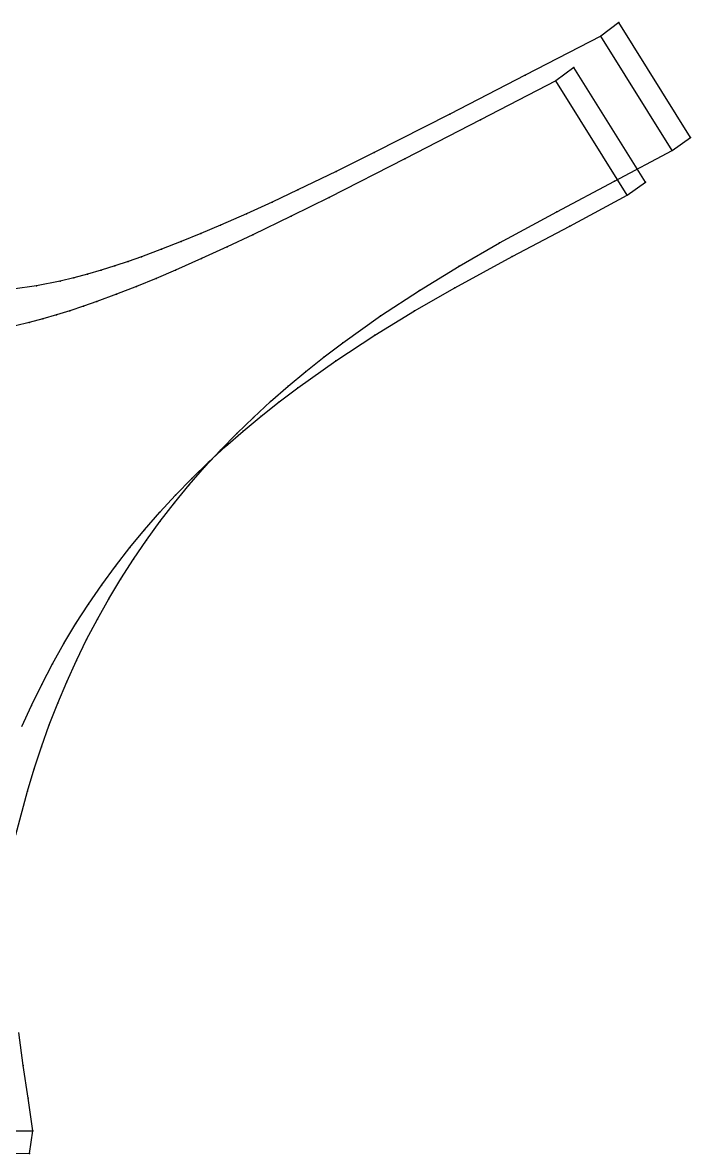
# Model space of a CAD drawing. Extents: x -162 to 1064, y -720 to 1070.
# Drawn here: x 356.9 to 505.8, y 817.3 to 1069.6 of the extents above; entities that cross this region are included whole.
import ezdxf

# ---------------------------------------------------------------- set-up
doc = ezdxf.new("R2010")
doc.units = 0

# ---------------------------------------------------------------- blocks, each defined once
blk = doc.blocks.new('Pattern_1813237_M')
at = {"layer": '14'}
blk.add_lwpolyline([(356.709137, 912.517456), (358.854614, 917.245056), (361.132599, 921.909973), (363.543549, 926.507568), (366.087463, 931.032959), (368.763336, 935.481567), (371.56955, 939.849487), (374.503784, 944.132385), (377.563385, 948.326843), (380.744934, 952.429504), (384.04425, 956.437378), (387.457428, 960.348816), (390.979858, 964.162292), (394.606476, 967.876892), (398.332214, 971.492554), (402.151428, 975.009277), (406.058044, 978.427673), (410.046967, 981.749695), (414.112854, 984.977844), (418.249786, 988.114502), (426.71402, 994.12616), (435.397614, 999.816956), (444.259644, 1005.226074), (453.260681, 1010.400391), (466.03891, 1017.36554), (478.903931, 1024.167969), (491.721069, 1031.060791), (495.808533, 1033.9552), (479.831665, 1059.561523), (475.803986, 1056.571289), (458.9758, 1047.8573), (442.14325, 1039.150513), (425.253113, 1030.556396), (416.765564, 1026.344482), (408.235168, 1022.219482), (402.517792, 1019.530945), (396.773193, 1016.906433), (390.992889, 1014.358032), (386.632599, 1012.505798), (382.248871, 1010.713745), (377.8367, 1008.990417), (373.391052, 1007.344299), (370.408875, 1006.295654), (367.411407, 1005.293823), (364.397461, 1004.346924), (361.365906, 1003.46283), (358.315613, 1002.64978), (355.245422, 1001.915649)], dxfattribs=at)
at = {"layer": '2'}
for p in [(479.831665, 1059.561523), (475.803986, 1056.571289), (475.803986, 1056.571289), (495.808533, 1033.9552), (491.721069, 1031.060791), (491.721069, 1031.060791)]:
    blk.add_point(p, dxfattribs=at)
at = {"layer": '3'}
for p in [(458.9758, 1047.8573), (458.9758, 1047.8573), (442.14325, 1039.150513), (442.14325, 1039.150513), (425.253113, 1030.556396), (425.253113, 1030.556396), (416.765564, 1026.344482), (416.765564, 1026.344482), (408.235168, 1022.219482), (408.235168, 1022.219482), (478.903931, 1024.167969), (478.903931, 1024.167969), (402.517792, 1019.530945), (402.517792, 1019.530945), (396.773193, 1016.906433), (396.773193, 1016.906433), (466.03891, 1017.36554), (466.03891, 1017.36554), (390.992889, 1014.358032), (390.992889, 1014.358032), (386.632599, 1012.505798), (386.632599, 1012.505798), (382.248871, 1010.713745), (382.248871, 1010.713745), (453.260681, 1010.400391), (453.260681, 1010.400391), (373.391052, 1007.344299), (373.391052, 1007.344299), (377.8367, 1008.990417), (377.8367, 1008.990417), (364.397461, 1004.346924), (364.397461, 1004.346924), (367.411407, 1005.293823), (367.411407, 1005.293823), (370.408875, 1006.295654), (370.408875, 1006.295654), (444.259644, 1005.226074), (444.259644, 1005.226074), (358.315613, 1002.64978), (358.315613, 1002.64978), (361.365906, 1003.46283), (361.365906, 1003.46283), (435.397614, 999.816956), (435.397614, 999.816956), (426.71402, 994.12616), (426.71402, 994.12616), (418.249786, 988.114502), (418.249786, 988.114502), (414.112854, 984.977844), (414.112854, 984.977844), (410.046967, 981.749695), (410.046967, 981.749695), (406.058044, 978.427673), (406.058044, 978.427673), (402.151428, 975.009277), (402.151428, 975.009277), (398.332214, 971.492554), (398.332214, 971.492554), (394.606476, 967.876892), (394.606476, 967.876892), (390.979858, 964.162292), (390.979858, 964.162292), (387.457428, 960.348816), (387.457428, 960.348816), (384.04425, 956.437378), (384.04425, 956.437378), (380.744934, 952.429504), (380.744934, 952.429504), (377.563385, 948.326843), (377.563385, 948.326843), (374.503784, 944.132385), (374.503784, 944.132385), (371.56955, 939.849487), (371.56955, 939.849487), (368.763336, 935.481567), (368.763336, 935.481567), (366.087463, 931.032959), (366.087463, 931.032959), (363.543549, 926.507568), (363.543549, 926.507568), (361.132599, 921.909973), (361.132599, 921.909973), (358.854614, 917.245056), (358.854614, 917.245056)]:
    blk.add_point(p, dxfattribs=at)
at = {"layer": '8'}
blk.add_lwpolyline([(356.709137, 912.517456), (358.854614, 917.245056), (361.132599, 921.909973), (363.543549, 926.507568), (366.087463, 931.032959), (368.763336, 935.481567), (371.56955, 939.849487), (374.503784, 944.132385), (377.563385, 948.326843), (380.744934, 952.429504), (384.04425, 956.437378), (387.457428, 960.348816), (390.979858, 964.162292), (394.606476, 967.876892), (398.332214, 971.492554), (402.151428, 975.009277), (406.058044, 978.427673), (410.046967, 981.749695), (414.112854, 984.977844), (418.249786, 988.114502), (426.71402, 994.12616), (435.397614, 999.816956), (444.259644, 1005.226074), (453.260681, 1010.400391), (466.03891, 1017.36554), (478.903931, 1024.167969), (491.721069, 1031.060791), (475.803986, 1056.571289), (458.9758, 1047.8573), (442.14325, 1039.150513), (425.253113, 1030.556396), (416.765564, 1026.344482), (408.235168, 1022.219482), (402.517792, 1019.530945), (396.773193, 1016.906433), (390.992889, 1014.358032), (386.632599, 1012.505798), (382.248871, 1010.713745), (377.8367, 1008.990417), (373.391052, 1007.344299), (370.408875, 1006.295654), (367.411407, 1005.293823), (364.397461, 1004.346924), (361.365906, 1003.46283), (358.315613, 1002.64978), (355.245422, 1001.915649)], dxfattribs=at)
blk = doc.blocks.new('Pattern_1813237_200506_M')
at = {"layer": '14'}
for points in [[(343.944763, 817.320435), (358.407776, 817.290894), (359.16568, 822.289368), (358.084076, 829.597595), (357.013763, 836.907532), (355.999786, 844.225525)], [(355.374664, 888.324646), (357.942871, 898.103271), (359.435852, 903.075317), (361.065399, 908.005249), (362.817932, 912.892334), (364.697113, 917.731689), (366.709137, 922.517456), (368.854614, 927.245056), (371.132599, 931.909973), (373.543549, 936.507568), (376.087463, 941.032959), (378.763336, 945.481567), (381.56955, 949.849487), (384.503784, 954.132385), (387.563385, 958.326843), (390.744934, 962.429504), (394.04425, 966.437378), (397.457428, 970.348816), (400.979858, 974.162292), (404.606476, 977.876892), (408.332214, 981.492554), (412.151428, 985.009277), (416.058044, 988.427673), (420.046967, 991.749695), (424.112854, 994.977844), (428.249786, 998.114502), (436.71402, 1004.12616), (445.397614, 1009.816956), (454.259644, 1015.226074), (463.260681, 1020.400391), (476.03891, 1027.365479), (488.903931, 1034.167969), (501.721069, 1041.060791), (505.808533, 1043.9552), (489.831665, 1069.561523), (485.803986, 1066.571289), (468.9758, 1057.8573), (452.14325, 1049.150513), (435.253113, 1040.556396), (426.765564, 1036.34436), (418.235168, 1032.219482), (412.517761, 1029.53125), (406.773193, 1026.906982), (400.992889, 1024.358032), (396.632599, 1022.504822), (392.248901, 1020.711853), (387.836761, 1018.988586), (383.391052, 1017.344299), (380.408844, 1016.298096), (377.411316, 1015.29895), (374.397339, 1014.353943), (371.365784, 1013.470337), (368.315521, 1012.655151), (365.245422, 1011.915649), (359.981812, 1010.862), (354.664856, 1010.127502)]]:
    blk.add_lwpolyline(points, dxfattribs=at)
at = {"layer": '2'}
for p in [(489.831665, 1069.561523), (485.803986, 1066.571289), (485.803986, 1066.571289), (505.808533, 1043.9552), (501.721069, 1041.060791), (501.721069, 1041.060791), (359.16568, 822.289368), (359.16568, 822.289368), (358.407776, 817.290894)]:
    blk.add_point(p, dxfattribs=at)
at = {"layer": '3'}
for p in [(468.9758, 1057.8573), (468.9758, 1057.8573), (452.14325, 1049.150513), (452.14325, 1049.150513), (435.253113, 1040.556396), (435.253113, 1040.556396), (426.765564, 1036.34436), (426.765564, 1036.34436), (418.235168, 1032.219482), (418.235168, 1032.219482), (488.903931, 1034.167969), (488.903931, 1034.167969), (412.517761, 1029.53125), (412.517761, 1029.53125), (406.773193, 1026.906982), (406.773193, 1026.906982), (476.03891, 1027.365479), (476.03891, 1027.365479), (400.992889, 1024.358032), (400.992889, 1024.358032), (396.632599, 1022.504822), (396.632599, 1022.504822), (392.248901, 1020.711853), (392.248901, 1020.711853), (463.260681, 1020.400391), (463.260681, 1020.400391), (383.391052, 1017.344299), (383.391052, 1017.344299), (387.836761, 1018.988586), (387.836761, 1018.988586), (374.397339, 1014.353943), (374.397339, 1014.353943), (377.411316, 1015.29895), (377.411316, 1015.29895), (380.408844, 1016.298096), (380.408844, 1016.298096), (454.259644, 1015.226074), (454.259644, 1015.226074), (365.245422, 1011.915649), (365.245422, 1011.915649), (368.315521, 1012.655151), (368.315521, 1012.655151), (371.365784, 1013.470337), (371.365784, 1013.470337), (359.981812, 1010.862), (359.981812, 1010.862), (445.397614, 1009.816956), (445.397614, 1009.816956), (436.71402, 1004.12616), (436.71402, 1004.12616), (428.249786, 998.114502), (428.249786, 998.114502), (424.112854, 994.977844), (424.112854, 994.977844), (420.046967, 991.749695), (420.046967, 991.749695), (416.058044, 988.427673), (416.058044, 988.427673), (412.151428, 985.009277), (412.151428, 985.009277), (408.332214, 981.492554), (408.332214, 981.492554), (404.606476, 977.876892), (404.606476, 977.876892), (400.979858, 974.162292), (400.979858, 974.162292), (397.457428, 970.348816), (397.457428, 970.348816), (394.04425, 966.437378), (394.04425, 966.437378), (390.744934, 962.429504), (390.744934, 962.429504), (387.563385, 958.326843), (387.563385, 958.326843), (384.503784, 954.132385), (384.503784, 954.132385), (381.56955, 949.849487), (381.56955, 949.849487), (378.763336, 945.481567), (378.763336, 945.481567), (376.087463, 941.032959), (376.087463, 941.032959), (373.543549, 936.507568), (373.543549, 936.507568), (371.132599, 931.909973), (371.132599, 931.909973), (368.854614, 927.245056), (368.854614, 927.245056), (366.709137, 922.517456), (366.709137, 922.517456), (364.697113, 917.731689), (364.697113, 917.731689), (362.817932, 912.892334), (362.817932, 912.892334), (361.065399, 908.005249), (361.065399, 908.005249), (359.435852, 903.075317), (359.435852, 903.075317), (357.942871, 898.103271), (357.942871, 898.103271), (357.013763, 836.907532), (357.013763, 836.907532), (358.084076, 829.597595), (358.084076, 829.597595)]:
    blk.add_point(p, dxfattribs=at)
at = {"layer": '8'}
for points in [[(343.944763, 822.320435), (359.16568, 822.289368), (358.084076, 829.597595), (357.013763, 836.907532), (355.999786, 844.225525)], [(355.374664, 888.324646), (357.942871, 898.103271), (359.435852, 903.075317), (361.065399, 908.005249), (362.817932, 912.892334), (364.697113, 917.731689), (366.709137, 922.517456), (368.854614, 927.245056), (371.132599, 931.909973), (373.543549, 936.507568), (376.087463, 941.032959), (378.763336, 945.481567), (381.56955, 949.849487), (384.503784, 954.132385), (387.563385, 958.326843), (390.744934, 962.429504), (394.04425, 966.437378), (397.457428, 970.348816), (400.979858, 974.162292), (404.606476, 977.876892), (408.332214, 981.492554), (412.151428, 985.009277), (416.058044, 988.427673), (420.046967, 991.749695), (424.112854, 994.977844), (428.249786, 998.114502), (436.71402, 1004.12616), (445.397614, 1009.816956), (454.259644, 1015.226074), (463.260681, 1020.400391), (476.03891, 1027.365479), (488.903931, 1034.167969), (501.721069, 1041.060791), (485.803986, 1066.571289), (468.9758, 1057.8573), (452.14325, 1049.150513), (435.253113, 1040.556396), (426.765564, 1036.34436), (418.235168, 1032.219482), (412.517761, 1029.53125), (406.773193, 1026.906982), (400.992889, 1024.358032), (396.632599, 1022.504822), (392.248901, 1020.711853), (387.836761, 1018.988586), (383.391052, 1017.344299), (380.408844, 1016.298096), (377.411316, 1015.29895), (374.397339, 1014.353943), (371.365784, 1013.470337), (368.315521, 1012.655151), (365.245422, 1011.915649), (359.981812, 1010.862), (354.664856, 1010.127502)]]:
    blk.add_lwpolyline(points, dxfattribs=at)
blk = doc.blocks.new('Pattern_1813237_203182_M')
at = {"layer": '14'}
for points in [[(343.944763, 817.320435), (358.407776, 817.290894), (359.16568, 822.289368), (358.084076, 829.597595), (357.013763, 836.907532), (355.999786, 844.225525)], [(355.374664, 888.324646), (357.942871, 898.103271), (359.435852, 903.075317), (361.065399, 908.005249), (362.817932, 912.892334), (364.697113, 917.731689), (366.709137, 922.517456), (368.854614, 927.245056), (371.132599, 931.909973), (373.543549, 936.507568), (376.087463, 941.032959), (378.763336, 945.481567), (381.56955, 949.849487), (384.503784, 954.132385), (387.563385, 958.326843), (390.744934, 962.429504), (394.04425, 966.437378), (397.457428, 970.348816), (400.979858, 974.162292), (404.606476, 977.876892), (408.332214, 981.492554), (412.151428, 985.009277), (416.058044, 988.427673), (420.046967, 991.749695), (424.112854, 994.977844), (428.249786, 998.114502), (436.71402, 1004.12616), (445.397614, 1009.816956), (454.259644, 1015.226074), (463.260681, 1020.400391), (476.03891, 1027.365479), (488.903931, 1034.167969), (501.721069, 1041.060791), (505.808533, 1043.9552), (489.831665, 1069.561523), (485.803986, 1066.571289), (468.9758, 1057.8573), (452.14325, 1049.150513), (435.253113, 1040.556396), (426.765564, 1036.34436), (418.235168, 1032.219482), (412.517761, 1029.53125), (406.773193, 1026.906982), (400.992889, 1024.358032), (396.632599, 1022.504822), (392.248901, 1020.711853), (387.836761, 1018.988586), (383.391052, 1017.344299), (380.408844, 1016.298096), (377.411316, 1015.29895), (374.397339, 1014.353943), (371.365784, 1013.470337), (368.315521, 1012.655151), (365.245422, 1011.915649), (359.981812, 1010.862), (354.664856, 1010.127502)]]:
    blk.add_lwpolyline(points, dxfattribs=at)
at = {"layer": '2'}
for p in [(489.831665, 1069.561523), (485.803986, 1066.571289), (485.803986, 1066.571289), (505.808533, 1043.9552), (501.721069, 1041.060791), (501.721069, 1041.060791), (359.16568, 822.289368), (359.16568, 822.289368), (358.407776, 817.290894)]:
    blk.add_point(p, dxfattribs=at)
at = {"layer": '3'}
for p in [(468.9758, 1057.8573), (468.9758, 1057.8573), (452.14325, 1049.150513), (452.14325, 1049.150513), (435.253113, 1040.556396), (435.253113, 1040.556396), (426.765564, 1036.34436), (426.765564, 1036.34436), (418.235168, 1032.219482), (418.235168, 1032.219482), (488.903931, 1034.167969), (488.903931, 1034.167969), (412.517761, 1029.53125), (412.517761, 1029.53125), (406.773193, 1026.906982), (406.773193, 1026.906982), (476.03891, 1027.365479), (476.03891, 1027.365479), (400.992889, 1024.358032), (400.992889, 1024.358032), (396.632599, 1022.504822), (396.632599, 1022.504822), (392.248901, 1020.711853), (392.248901, 1020.711853), (463.260681, 1020.400391), (463.260681, 1020.400391), (383.391052, 1017.344299), (383.391052, 1017.344299), (387.836761, 1018.988586), (387.836761, 1018.988586), (374.397339, 1014.353943), (374.397339, 1014.353943), (377.411316, 1015.29895), (377.411316, 1015.29895), (380.408844, 1016.298096), (380.408844, 1016.298096), (454.259644, 1015.226074), (454.259644, 1015.226074), (365.245422, 1011.915649), (365.245422, 1011.915649), (368.315521, 1012.655151), (368.315521, 1012.655151), (371.365784, 1013.470337), (371.365784, 1013.470337), (359.981812, 1010.862), (359.981812, 1010.862), (445.397614, 1009.816956), (445.397614, 1009.816956), (436.71402, 1004.12616), (436.71402, 1004.12616), (428.249786, 998.114502), (428.249786, 998.114502), (424.112854, 994.977844), (424.112854, 994.977844), (420.046967, 991.749695), (420.046967, 991.749695), (416.058044, 988.427673), (416.058044, 988.427673), (412.151428, 985.009277), (412.151428, 985.009277), (408.332214, 981.492554), (408.332214, 981.492554), (404.606476, 977.876892), (404.606476, 977.876892), (400.979858, 974.162292), (400.979858, 974.162292), (397.457428, 970.348816), (397.457428, 970.348816), (394.04425, 966.437378), (394.04425, 966.437378), (390.744934, 962.429504), (390.744934, 962.429504), (387.563385, 958.326843), (387.563385, 958.326843), (384.503784, 954.132385), (384.503784, 954.132385), (381.56955, 949.849487), (381.56955, 949.849487), (378.763336, 945.481567), (378.763336, 945.481567), (376.087463, 941.032959), (376.087463, 941.032959), (373.543549, 936.507568), (373.543549, 936.507568), (371.132599, 931.909973), (371.132599, 931.909973), (368.854614, 927.245056), (368.854614, 927.245056), (366.709137, 922.517456), (366.709137, 922.517456), (364.697113, 917.731689), (364.697113, 917.731689), (362.817932, 912.892334), (362.817932, 912.892334), (361.065399, 908.005249), (361.065399, 908.005249), (359.435852, 903.075317), (359.435852, 903.075317), (357.942871, 898.103271), (357.942871, 898.103271), (357.013763, 836.907532), (357.013763, 836.907532), (358.084076, 829.597595), (358.084076, 829.597595)]:
    blk.add_point(p, dxfattribs=at)
at = {"layer": '8'}
for points in [[(343.944763, 822.320435), (359.16568, 822.289368), (358.084076, 829.597595), (357.013763, 836.907532), (355.999786, 844.225525)], [(355.374664, 888.324646), (357.942871, 898.103271), (359.435852, 903.075317), (361.065399, 908.005249), (362.817932, 912.892334), (364.697113, 917.731689), (366.709137, 922.517456), (368.854614, 927.245056), (371.132599, 931.909973), (373.543549, 936.507568), (376.087463, 941.032959), (378.763336, 945.481567), (381.56955, 949.849487), (384.503784, 954.132385), (387.563385, 958.326843), (390.744934, 962.429504), (394.04425, 966.437378), (397.457428, 970.348816), (400.979858, 974.162292), (404.606476, 977.876892), (408.332214, 981.492554), (412.151428, 985.009277), (416.058044, 988.427673), (420.046967, 991.749695), (424.112854, 994.977844), (428.249786, 998.114502), (436.71402, 1004.12616), (445.397614, 1009.816956), (454.259644, 1015.226074), (463.260681, 1020.400391), (476.03891, 1027.365479), (488.903931, 1034.167969), (501.721069, 1041.060791), (485.803986, 1066.571289), (468.9758, 1057.8573), (452.14325, 1049.150513), (435.253113, 1040.556396), (426.765564, 1036.34436), (418.235168, 1032.219482), (412.517761, 1029.53125), (406.773193, 1026.906982), (400.992889, 1024.358032), (396.632599, 1022.504822), (392.248901, 1020.711853), (387.836761, 1018.988586), (383.391052, 1017.344299), (380.408844, 1016.298096), (377.411316, 1015.29895), (374.397339, 1014.353943), (371.365784, 1013.470337), (368.315521, 1012.655151), (365.245422, 1011.915649), (359.981812, 1010.862), (354.664856, 1010.127502)]]:
    blk.add_lwpolyline(points, dxfattribs=at)
blk = doc.blocks.new('Pattern_1813237_205858_M')
at = {"layer": '14'}
for points in [[(343.944763, 817.320435), (358.407776, 817.290894), (359.16568, 822.289368), (358.084076, 829.597595), (357.013763, 836.907532), (355.999786, 844.225525)], [(355.374664, 888.324646), (357.942871, 898.103271), (359.435852, 903.075317), (361.065399, 908.005249), (362.817932, 912.892334), (364.697113, 917.731689), (366.709137, 922.517456), (368.854614, 927.245056), (371.132599, 931.909973), (373.543549, 936.507568), (376.087463, 941.032959), (378.763336, 945.481567), (381.56955, 949.849487), (384.503784, 954.132385), (387.563385, 958.326843), (390.744934, 962.429504), (394.04425, 966.437378), (397.457428, 970.348816), (400.979858, 974.162292), (404.606476, 977.876892), (408.332214, 981.492554), (412.151428, 985.009277), (416.058044, 988.427673), (420.046967, 991.749695), (424.112854, 994.977844), (428.249786, 998.114502), (436.71402, 1004.12616), (445.397614, 1009.816956), (454.259644, 1015.226074), (463.260681, 1020.400391), (476.03891, 1027.365479), (488.903931, 1034.167969), (501.721069, 1041.060791), (505.808533, 1043.9552), (489.831665, 1069.561523), (485.803986, 1066.571289), (468.9758, 1057.8573), (452.14325, 1049.150513), (435.253113, 1040.556396), (426.765564, 1036.34436), (418.235168, 1032.219482), (412.517761, 1029.53125), (406.773193, 1026.906982), (400.992889, 1024.358032), (396.632599, 1022.504822), (392.248901, 1020.711853), (387.836761, 1018.988586), (383.391052, 1017.344299), (380.408844, 1016.298096), (377.411316, 1015.29895), (374.397339, 1014.353943), (371.365784, 1013.470337), (368.315521, 1012.655151), (365.245422, 1011.915649), (359.981812, 1010.862), (354.664856, 1010.127502)]]:
    blk.add_lwpolyline(points, dxfattribs=at)
at = {"layer": '2'}
for p in [(489.831665, 1069.561523), (485.803986, 1066.571289), (485.803986, 1066.571289), (505.808533, 1043.9552), (501.721069, 1041.060791), (501.721069, 1041.060791), (359.16568, 822.289368), (359.16568, 822.289368), (358.407776, 817.290894)]:
    blk.add_point(p, dxfattribs=at)
at = {"layer": '3'}
for p in [(468.9758, 1057.8573), (468.9758, 1057.8573), (452.14325, 1049.150513), (452.14325, 1049.150513), (435.253113, 1040.556396), (435.253113, 1040.556396), (426.765564, 1036.34436), (426.765564, 1036.34436), (418.235168, 1032.219482), (418.235168, 1032.219482), (488.903931, 1034.167969), (488.903931, 1034.167969), (412.517761, 1029.53125), (412.517761, 1029.53125), (406.773193, 1026.906982), (406.773193, 1026.906982), (476.03891, 1027.365479), (476.03891, 1027.365479), (400.992889, 1024.358032), (400.992889, 1024.358032), (396.632599, 1022.504822), (396.632599, 1022.504822), (392.248901, 1020.711853), (392.248901, 1020.711853), (463.260681, 1020.400391), (463.260681, 1020.400391), (383.391052, 1017.344299), (383.391052, 1017.344299), (387.836761, 1018.988586), (387.836761, 1018.988586), (374.397339, 1014.353943), (374.397339, 1014.353943), (377.411316, 1015.29895), (377.411316, 1015.29895), (380.408844, 1016.298096), (380.408844, 1016.298096), (454.259644, 1015.226074), (454.259644, 1015.226074), (365.245422, 1011.915649), (365.245422, 1011.915649), (368.315521, 1012.655151), (368.315521, 1012.655151), (371.365784, 1013.470337), (371.365784, 1013.470337), (359.981812, 1010.862), (359.981812, 1010.862), (445.397614, 1009.816956), (445.397614, 1009.816956), (436.71402, 1004.12616), (436.71402, 1004.12616), (428.249786, 998.114502), (428.249786, 998.114502), (424.112854, 994.977844), (424.112854, 994.977844), (420.046967, 991.749695), (420.046967, 991.749695), (416.058044, 988.427673), (416.058044, 988.427673), (412.151428, 985.009277), (412.151428, 985.009277), (408.332214, 981.492554), (408.332214, 981.492554), (404.606476, 977.876892), (404.606476, 977.876892), (400.979858, 974.162292), (400.979858, 974.162292), (397.457428, 970.348816), (397.457428, 970.348816), (394.04425, 966.437378), (394.04425, 966.437378), (390.744934, 962.429504), (390.744934, 962.429504), (387.563385, 958.326843), (387.563385, 958.326843), (384.503784, 954.132385), (384.503784, 954.132385), (381.56955, 949.849487), (381.56955, 949.849487), (378.763336, 945.481567), (378.763336, 945.481567), (376.087463, 941.032959), (376.087463, 941.032959), (373.543549, 936.507568), (373.543549, 936.507568), (371.132599, 931.909973), (371.132599, 931.909973), (368.854614, 927.245056), (368.854614, 927.245056), (366.709137, 922.517456), (366.709137, 922.517456), (364.697113, 917.731689), (364.697113, 917.731689), (362.817932, 912.892334), (362.817932, 912.892334), (361.065399, 908.005249), (361.065399, 908.005249), (359.435852, 903.075317), (359.435852, 903.075317), (357.942871, 898.103271), (357.942871, 898.103271), (357.013763, 836.907532), (357.013763, 836.907532), (358.084076, 829.597595), (358.084076, 829.597595)]:
    blk.add_point(p, dxfattribs=at)
at = {"layer": '8'}
for points in [[(343.944763, 822.320435), (359.16568, 822.289368), (358.084076, 829.597595), (357.013763, 836.907532), (355.999786, 844.225525)], [(355.374664, 888.324646), (357.942871, 898.103271), (359.435852, 903.075317), (361.065399, 908.005249), (362.817932, 912.892334), (364.697113, 917.731689), (366.709137, 922.517456), (368.854614, 927.245056), (371.132599, 931.909973), (373.543549, 936.507568), (376.087463, 941.032959), (378.763336, 945.481567), (381.56955, 949.849487), (384.503784, 954.132385), (387.563385, 958.326843), (390.744934, 962.429504), (394.04425, 966.437378), (397.457428, 970.348816), (400.979858, 974.162292), (404.606476, 977.876892), (408.332214, 981.492554), (412.151428, 985.009277), (416.058044, 988.427673), (420.046967, 991.749695), (424.112854, 994.977844), (428.249786, 998.114502), (436.71402, 1004.12616), (445.397614, 1009.816956), (454.259644, 1015.226074), (463.260681, 1020.400391), (476.03891, 1027.365479), (488.903931, 1034.167969), (501.721069, 1041.060791), (485.803986, 1066.571289), (468.9758, 1057.8573), (452.14325, 1049.150513), (435.253113, 1040.556396), (426.765564, 1036.34436), (418.235168, 1032.219482), (412.517761, 1029.53125), (406.773193, 1026.906982), (400.992889, 1024.358032), (396.632599, 1022.504822), (392.248901, 1020.711853), (387.836761, 1018.988586), (383.391052, 1017.344299), (380.408844, 1016.298096), (377.411316, 1015.29895), (374.397339, 1014.353943), (371.365784, 1013.470337), (368.315521, 1012.655151), (365.245422, 1011.915649), (359.981812, 1010.862), (354.664856, 1010.127502)]]:
    blk.add_lwpolyline(points, dxfattribs=at)
blk = doc.blocks.new('Pattern_1813237_208534_M')
at = {"layer": '14'}
for points in [[(343.944763, 817.320435), (358.407776, 817.290894), (359.16568, 822.289368), (358.084076, 829.597595), (357.013763, 836.907532), (355.999786, 844.225525)], [(355.374664, 888.324646), (357.942871, 898.103271), (359.435852, 903.075317), (361.065399, 908.005249), (362.817932, 912.892334), (364.697113, 917.731689), (366.709137, 922.517456), (368.854614, 927.245056), (371.132599, 931.909973), (373.543549, 936.507568), (376.087463, 941.032959), (378.763336, 945.481567), (381.56955, 949.849487), (384.503784, 954.132385), (387.563385, 958.326843), (390.744934, 962.429504), (394.04425, 966.437378), (397.457428, 970.348816), (400.979858, 974.162292), (404.606476, 977.876892), (408.332214, 981.492554), (412.151428, 985.009277), (416.058044, 988.427673), (420.046967, 991.749695), (424.112854, 994.977844), (428.249786, 998.114502), (436.71402, 1004.12616), (445.397614, 1009.816956), (454.259644, 1015.226074), (463.260681, 1020.400391), (476.03891, 1027.365479), (488.903931, 1034.167969), (501.721069, 1041.060791), (505.808533, 1043.9552), (489.831665, 1069.561523), (485.803986, 1066.571289), (468.9758, 1057.8573), (452.14325, 1049.150513), (435.253113, 1040.556396), (426.765564, 1036.34436), (418.235168, 1032.219482), (412.517761, 1029.53125), (406.773193, 1026.906982), (400.992889, 1024.358032), (396.632599, 1022.504822), (392.248901, 1020.711853), (387.836761, 1018.988586), (383.391052, 1017.344299), (380.408844, 1016.298096), (377.411316, 1015.29895), (374.397339, 1014.353943), (371.365784, 1013.470337), (368.315521, 1012.655151), (365.245422, 1011.915649), (359.981812, 1010.862), (354.664856, 1010.127502)]]:
    blk.add_lwpolyline(points, dxfattribs=at)
at = {"layer": '2'}
for p in [(489.831665, 1069.561523), (485.803986, 1066.571289), (485.803986, 1066.571289), (505.808533, 1043.9552), (501.721069, 1041.060791), (501.721069, 1041.060791), (359.16568, 822.289368), (359.16568, 822.289368), (358.407776, 817.290894)]:
    blk.add_point(p, dxfattribs=at)
at = {"layer": '3'}
for p in [(468.9758, 1057.8573), (468.9758, 1057.8573), (452.14325, 1049.150513), (452.14325, 1049.150513), (435.253113, 1040.556396), (435.253113, 1040.556396), (426.765564, 1036.34436), (426.765564, 1036.34436), (418.235168, 1032.219482), (418.235168, 1032.219482), (488.903931, 1034.167969), (488.903931, 1034.167969), (412.517761, 1029.53125), (412.517761, 1029.53125), (406.773193, 1026.906982), (406.773193, 1026.906982), (476.03891, 1027.365479), (476.03891, 1027.365479), (400.992889, 1024.358032), (400.992889, 1024.358032), (396.632599, 1022.504822), (396.632599, 1022.504822), (392.248901, 1020.711853), (392.248901, 1020.711853), (463.260681, 1020.400391), (463.260681, 1020.400391), (383.391052, 1017.344299), (383.391052, 1017.344299), (387.836761, 1018.988586), (387.836761, 1018.988586), (374.397339, 1014.353943), (374.397339, 1014.353943), (377.411316, 1015.29895), (377.411316, 1015.29895), (380.408844, 1016.298096), (380.408844, 1016.298096), (454.259644, 1015.226074), (454.259644, 1015.226074), (365.245422, 1011.915649), (365.245422, 1011.915649), (368.315521, 1012.655151), (368.315521, 1012.655151), (371.365784, 1013.470337), (371.365784, 1013.470337), (359.981812, 1010.862), (359.981812, 1010.862), (445.397614, 1009.816956), (445.397614, 1009.816956), (436.71402, 1004.12616), (436.71402, 1004.12616), (428.249786, 998.114502), (428.249786, 998.114502), (424.112854, 994.977844), (424.112854, 994.977844), (420.046967, 991.749695), (420.046967, 991.749695), (416.058044, 988.427673), (416.058044, 988.427673), (412.151428, 985.009277), (412.151428, 985.009277), (408.332214, 981.492554), (408.332214, 981.492554), (404.606476, 977.876892), (404.606476, 977.876892), (400.979858, 974.162292), (400.979858, 974.162292), (397.457428, 970.348816), (397.457428, 970.348816), (394.04425, 966.437378), (394.04425, 966.437378), (390.744934, 962.429504), (390.744934, 962.429504), (387.563385, 958.326843), (387.563385, 958.326843), (384.503784, 954.132385), (384.503784, 954.132385), (381.56955, 949.849487), (381.56955, 949.849487), (378.763336, 945.481567), (378.763336, 945.481567), (376.087463, 941.032959), (376.087463, 941.032959), (373.543549, 936.507568), (373.543549, 936.507568), (371.132599, 931.909973), (371.132599, 931.909973), (368.854614, 927.245056), (368.854614, 927.245056), (366.709137, 922.517456), (366.709137, 922.517456), (364.697113, 917.731689), (364.697113, 917.731689), (362.817932, 912.892334), (362.817932, 912.892334), (361.065399, 908.005249), (361.065399, 908.005249), (359.435852, 903.075317), (359.435852, 903.075317), (357.942871, 898.103271), (357.942871, 898.103271), (357.013763, 836.907532), (357.013763, 836.907532), (358.084076, 829.597595), (358.084076, 829.597595)]:
    blk.add_point(p, dxfattribs=at)
at = {"layer": '8'}
for points in [[(343.944763, 822.320435), (359.16568, 822.289368), (358.084076, 829.597595), (357.013763, 836.907532), (355.999786, 844.225525)], [(355.374664, 888.324646), (357.942871, 898.103271), (359.435852, 903.075317), (361.065399, 908.005249), (362.817932, 912.892334), (364.697113, 917.731689), (366.709137, 922.517456), (368.854614, 927.245056), (371.132599, 931.909973), (373.543549, 936.507568), (376.087463, 941.032959), (378.763336, 945.481567), (381.56955, 949.849487), (384.503784, 954.132385), (387.563385, 958.326843), (390.744934, 962.429504), (394.04425, 966.437378), (397.457428, 970.348816), (400.979858, 974.162292), (404.606476, 977.876892), (408.332214, 981.492554), (412.151428, 985.009277), (416.058044, 988.427673), (420.046967, 991.749695), (424.112854, 994.977844), (428.249786, 998.114502), (436.71402, 1004.12616), (445.397614, 1009.816956), (454.259644, 1015.226074), (463.260681, 1020.400391), (476.03891, 1027.365479), (488.903931, 1034.167969), (501.721069, 1041.060791), (485.803986, 1066.571289), (468.9758, 1057.8573), (452.14325, 1049.150513), (435.253113, 1040.556396), (426.765564, 1036.34436), (418.235168, 1032.219482), (412.517761, 1029.53125), (406.773193, 1026.906982), (400.992889, 1024.358032), (396.632599, 1022.504822), (392.248901, 1020.711853), (387.836761, 1018.988586), (383.391052, 1017.344299), (380.408844, 1016.298096), (377.411316, 1015.29895), (374.397339, 1014.353943), (371.365784, 1013.470337), (368.315521, 1012.655151), (365.245422, 1011.915649), (359.981812, 1010.862), (354.664856, 1010.127502)]]:
    blk.add_lwpolyline(points, dxfattribs=at)

msp = doc.modelspace()

# ---------------------------------------------------------------- block references
at = {"layer": '1'}
for name in ['Pattern_1813237_205858_M', 'Pattern_1813237_200506_M', 'Pattern_1813237_203182_M', 'Pattern_1813237_208534_M', 'Pattern_1813237_M']:
    msp.add_blockref(name, (0, 0), dxfattribs=at)

doc.saveas('drawing.dxf')
